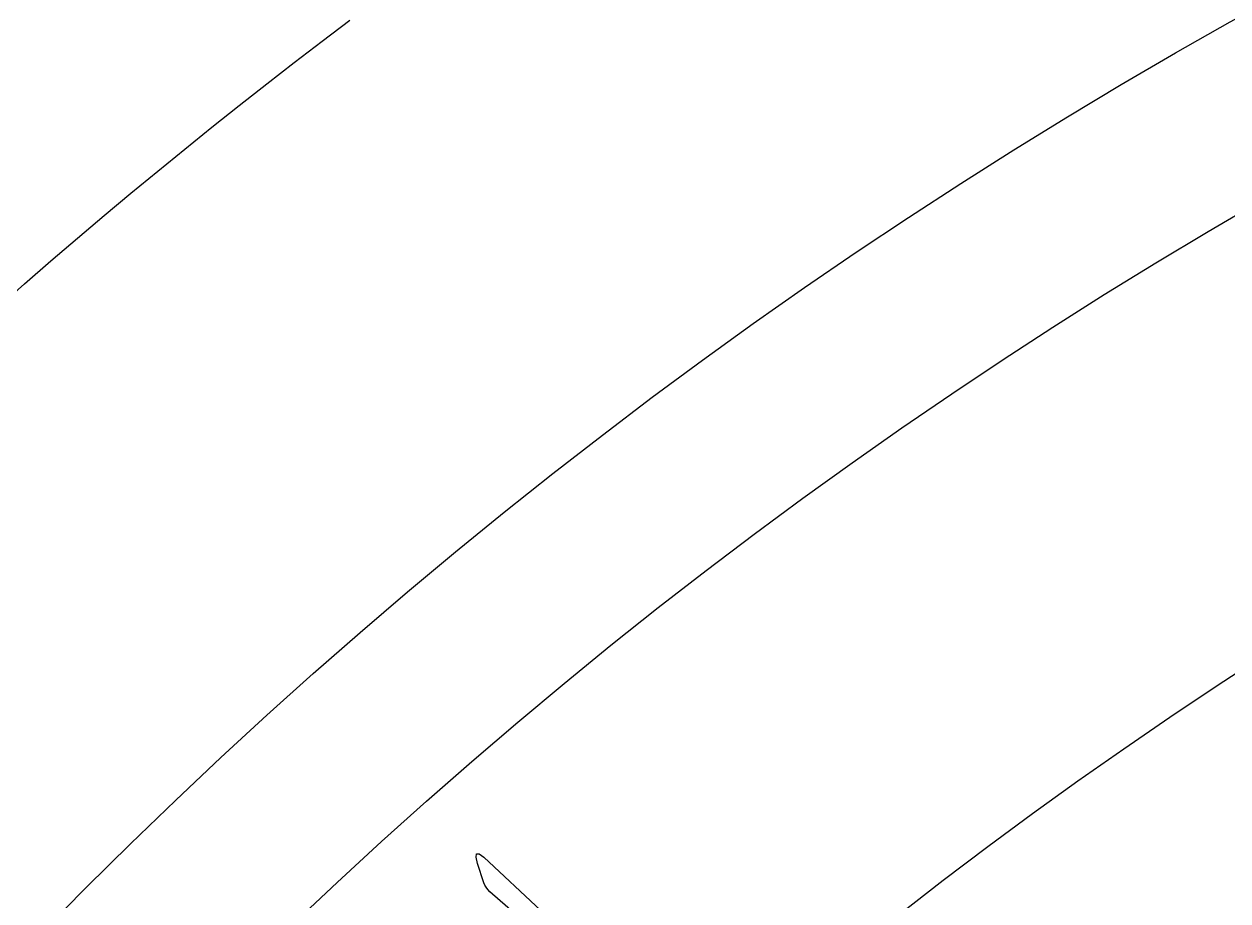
# Model space of a CAD drawing. Header units: millimetres. Extents: x -150 to 150, y -150 to 184.
# Drawn here: x -98.68 to -66.94, y 96.7 to 119.83 of the extents above; entities that cross this region are included whole.
import ezdxf

# ---------------------------------------------------------------- set-up
doc = ezdxf.new("R2010")
doc.units = ezdxf.units.MM
for name, color, linetype in [('CUT_OUTER', 1, 'Continuous'), ('ENGRAVE', 7, 'Continuous'), ('ENGRAVE_FINE', 8, 'Continuous'), ('GUIDE', 3, 'Continuous'), ('TEXT', 5, 'Continuous')]:
    doc.layers.add(name, color=color, linetype=linetype)

msp = doc.modelspace()

# ---------------------------------------------------------------- linework, layer by layer
at = {"layer": 'CUT_OUTER'}
msp.add_lwpolyline([(-99.3624, 112.3705), (-98.671, 112.978), (-97.9759, 113.5813), (-97.2772, 114.1804), (-96.5747, 114.7751), (-95.8687, 115.3655), (-95.159, 115.9516), (-94.4457, 116.5333), (-93.7289, 117.1106), (-93.0086, 117.6835), (-92.2847, 118.252), (-91.5574, 118.816), (-90.8267, 119.3755), (-90.0925, 119.9306)], dxfattribs=at)
at = {"layer": 'ENGRAVE'}
for radius in [132.75, 112.1737]:
    msp.add_circle((0, 0), radius, dxfattribs=at)
at = {"layer": 'ENGRAVE_FINE'}
for radius in [122.4619, 101.8856]:
    msp.add_circle((0, 0), radius, dxfattribs=at)
at = {"layer": 'GUIDE'}
msp.add_circle((0, 0), 137.25, dxfattribs=at)
at = {"layer": 'TEXT'}
msp.add_lwpolyline([(-85.2515, 95.9364), (-86.398, 96.9425), (-86.4547, 96.9997), (-86.5009, 97.058), (-86.5365, 97.1173), (-86.5615, 97.1776), (-86.7229, 97.6832), (-86.7638, 97.8538), (-86.7501, 97.9385), (-86.682, 97.9374), (-86.5596, 97.8503), (-85.0555, 96.445)], dxfattribs=at)

doc.saveas('drawing.dxf')
